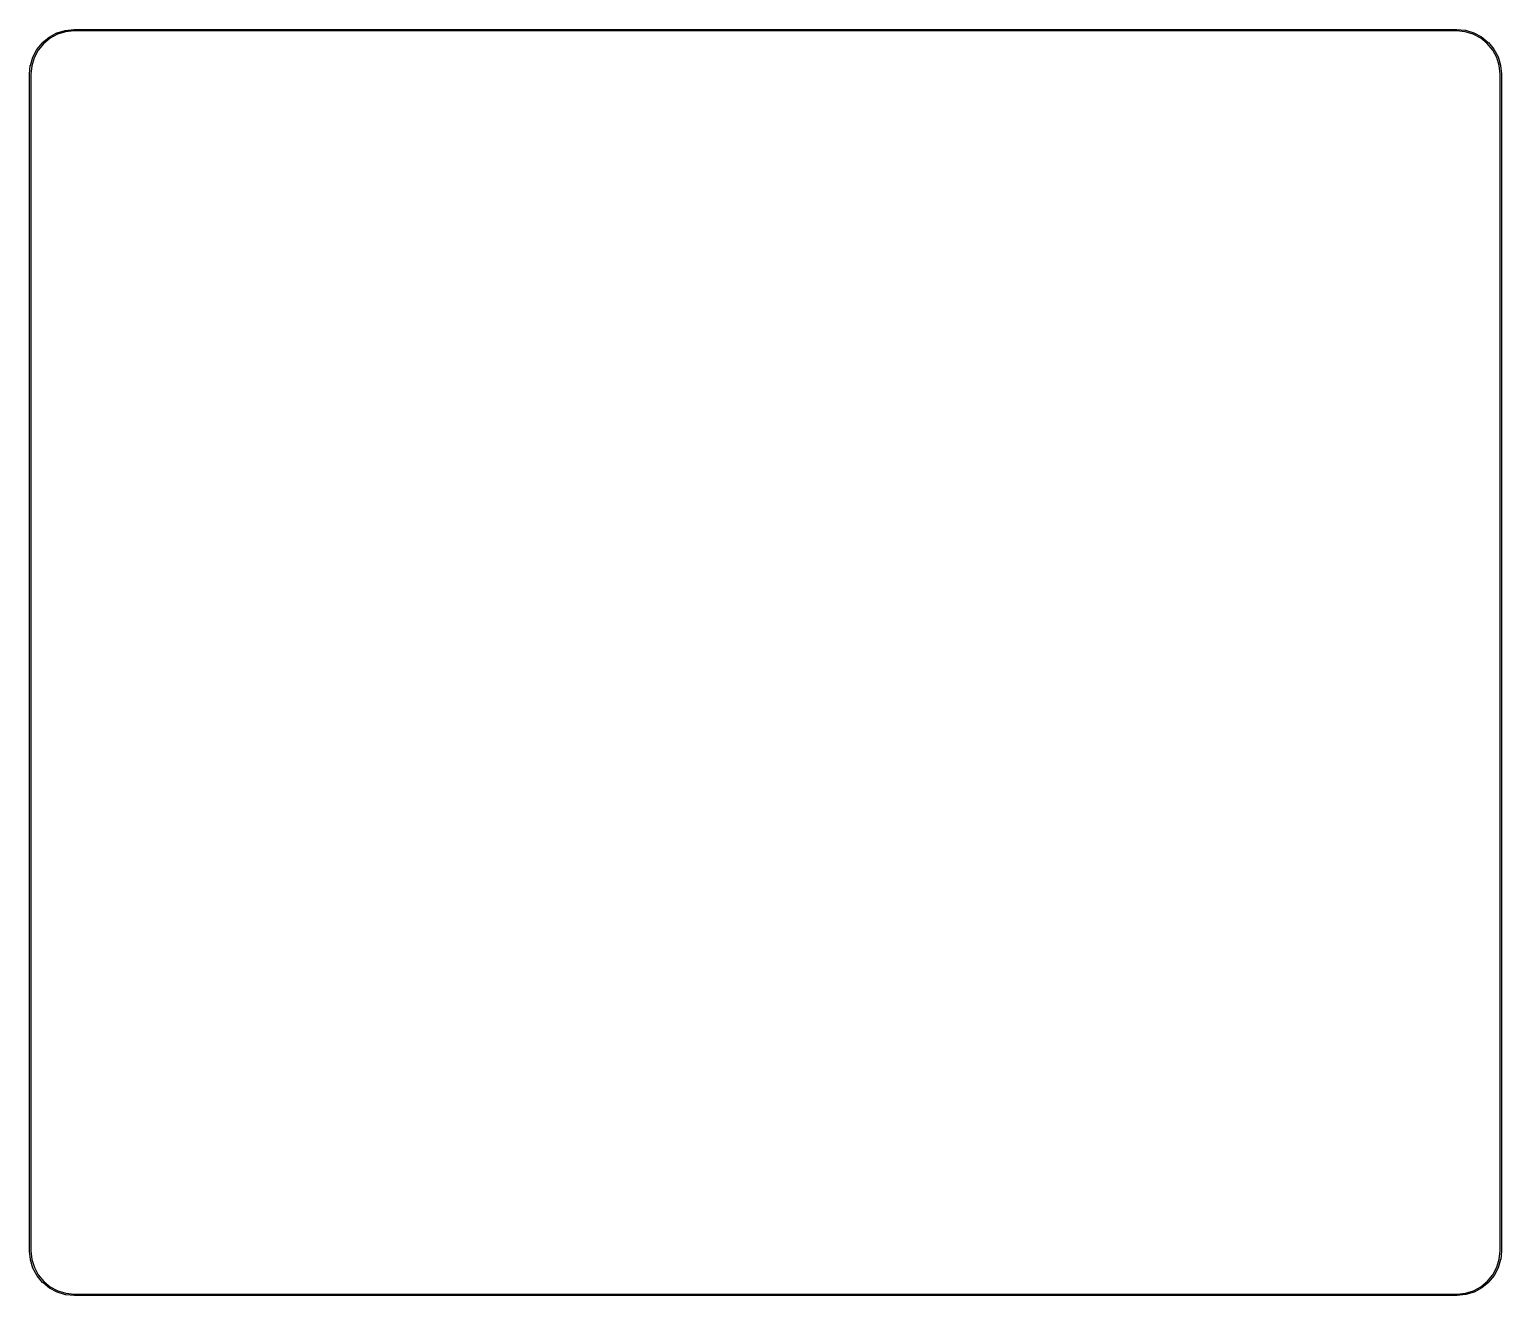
# Model space of a CAD drawing. Extents: x -19.61 to -15.67, y -0.71 to 2.68.
import ezdxf

# ---------------------------------------------------------------- set-up
doc = ezdxf.new("R2010")
doc.units = 0
doc.header["$MEASUREMENT"] = 0
doc.layers.add('BLACK', color=7, linetype='CONTINUOUS')

msp = doc.modelspace()

# ---------------------------------------------------------------- linework, layer by layer
at = {"layer": 'BLACK', "linetype": 'CONTINUOUS'}
for p, q in [((-19.5881, 2.62566), (-19.5735, 2.64352)), ((-19.5706, 2.64089), (-19.5849, 2.62332)), ((-19.5735, 2.64354), (-19.5734, 2.64367)), ((-19.5735, 2.64352), (-19.5735, 2.64354)), ((-19.5734, 2.64367), (-19.5733, 2.6438)), ((-19.5733, 2.6438), (-19.5555, 2.65849)), ((-19.5531, 2.65533), (-19.5706, 2.64089)), ((-19.5555, 2.65851), (-19.5553, 2.6586)), ((-19.5555, 2.65849), (-19.5555, 2.65851)), ((-19.5555, 2.65849), (-19.5555, 2.65849)), ((-19.5555, 2.65849), (-19.5555, 2.65849)), ((-19.5553, 2.6586), (-19.5552, 2.6587)), ((-19.5552, 2.6587), (-19.5349, 2.66967)), ((-19.5332, 2.66611), (-19.5531, 2.65533)), ((-19.5349, 2.66968), (-19.5347, 2.66975)), ((-19.5349, 2.66967), (-19.5349, 2.66968)), ((-19.5349, 2.66967), (-19.5349, 2.66967)), ((-19.5349, 2.66967), (-19.5349, 2.66967)), ((-19.5347, 2.66975), (-19.5345, 2.66982)), ((-19.5345, 2.66982), (-19.5125, 2.67663)), ((-19.5115, 2.67282), (-19.5332, 2.66611)), ((-19.5125, 2.67664), (-19.5123, 2.67667)), ((-19.5125, 2.67663), (-19.5125, 2.67664)), ((-19.5125, 2.67663), (-19.5125, 2.67663)), ((-19.5123, 2.67667), (-19.5121, 2.67671)), ((-19.5121, 2.67671), (-19.4892, 2.67912)), ((-19.4889, 2.67519), (-19.5115, 2.67282)), ((-19.4892, 2.67912), (-19.4892, 2.67912)), ((-19.4892, 2.67912), (-19.4891, 2.67912)), ((-19.4891, 2.67912), (-19.489, 2.67913)), ((-19.489, 2.67913), (-19.4883, 2.67913)), ((-19.4882, 2.6752), (-19.4889, 2.67519)), ((-19.4883, 2.67913), (-19.4883, 2.67913)), ((-19.4883, 2.67913), (-15.7873, 2.67913)), ((-15.7875, 2.6752), (-19.4882, 2.6752)), ((-15.7648, 2.67298), (-15.7875, 2.6752)), ((-15.7873, 2.67913), (-15.7872, 2.67912)), ((-15.7872, 2.67912), (-15.7872, 2.67912)), ((-15.7872, 2.67912), (-15.7643, 2.67688)), ((-15.7431, 2.66642), (-15.7648, 2.67298)), ((-15.7643, 2.67688), (-15.7643, 2.67688)), ((-15.7643, 2.67688), (-15.7643, 2.67687)), ((-15.7643, 2.67687), (-15.7642, 2.67687)), ((-15.7642, 2.67687), (-15.7641, 2.67684)), ((-15.7641, 2.67684), (-15.7639, 2.6768)), ((-15.7639, 2.6768), (-15.7418, 2.67014)), ((-15.7231, 2.65578), (-15.7431, 2.66642)), ((-15.7418, 2.67014), (-15.7418, 2.67013)), ((-15.7418, 2.67013), (-15.7416, 2.67006)), ((-15.7416, 2.67006), (-15.7415, 2.66999)), ((-15.7415, 2.66999), (-15.7211, 2.65917)), ((-15.7056, 2.64146), (-15.7231, 2.65578)), ((-15.7211, 2.65917), (-15.7211, 2.65917)), ((-15.7211, 2.65917), (-15.7211, 2.65917)), ((-15.7211, 2.65917), (-15.7211, 2.65916)), ((-15.7211, 2.65916), (-15.7209, 2.65906)), ((-15.7209, 2.65906), (-15.7208, 2.65896)), ((-15.7208, 2.65896), (-15.7029, 2.64439)), ((-15.6911, 2.624), (-15.7056, 2.64146)), ((-15.7029, 2.64439), (-15.7029, 2.64437)), ((-15.7029, 2.64437), (-15.7028, 2.64424)), ((-15.7028, 2.64424), (-15.7027, 2.64412)), ((-15.7027, 2.64412), (-15.688, 2.62636)), ((-19.6059, 2.58257), (-19.5993, 2.60463)), ((-19.5956, 2.60331), (-19.6021, 2.58161)), ((-19.5993, 2.60466), (-19.5992, 2.60482)), ((-19.5993, 2.60463), (-19.5993, 2.60466)), ((-19.5992, 2.60482), (-19.5991, 2.60499)), ((-19.5991, 2.60499), (-19.5883, 2.62534)), ((-19.5849, 2.62332), (-19.5956, 2.60331)), ((-19.5883, 2.62536), (-19.5882, 2.62551)), ((-19.5883, 2.62534), (-19.5883, 2.62536)), ((-19.5883, 2.62534), (-19.5883, 2.62534)), ((-19.5883, 2.62534), (-19.5883, 2.62534)), ((-19.5882, 2.62551), (-19.5881, 2.62566)), ((-15.6803, 2.60406), (-15.6911, 2.624)), ((-15.688, 2.62636), (-15.688, 2.62636)), ((-15.688, 2.62636), (-15.688, 2.62636)), ((-15.688, 2.62636), (-15.6879, 2.62634)), ((-15.6879, 2.62634), (-15.6879, 2.62619)), ((-15.6879, 2.62619), (-15.6878, 2.62604)), ((-15.6878, 2.62604), (-15.6768, 2.60576)), ((-15.6736, 2.58241), (-15.6803, 2.60406)), ((-15.6768, 2.60576), (-15.6768, 2.60576)), ((-15.6768, 2.60576), (-15.6768, 2.60576)), ((-15.6768, 2.60576), (-15.6768, 2.60574)), ((-15.6768, 2.60574), (-15.6767, 2.60557)), ((-15.6767, 2.60557), (-15.6766, 2.60541)), ((-15.6766, 2.60541), (-15.6698, 2.58339)), ((-19.6083, 2.55925), (-19.606, 2.58219)), ((-19.606, 2.58239), (-19.6059, 2.58257)), ((-19.606, 2.58222), (-19.606, 2.58239)), ((-19.606, 2.58219), (-19.606, 2.58222)), ((-19.606, 2.58219), (-19.606, 2.58219)), ((-19.606, 2.58219), (-19.606, 2.58219)), ((-19.6021, 2.58161), (-19.6043, 2.55896)), ((-15.6713, 2.55977), (-15.6736, 2.58241)), ((-15.6698, 2.58339), (-15.6698, 2.58336)), ((-15.6698, 2.58336), (-15.6698, 2.58319)), ((-15.6698, 2.58319), (-15.6697, 2.58301)), ((-15.6697, 2.58301), (-15.6673, 2.56009)), ((-19.6083, 2.55915), (-19.6083, 2.55925)), ((-19.6083, 2.55925), (-19.6083, 2.55925)), ((-19.6083, -0.590648), (-19.6083, 2.55915)), ((-19.6043, 2.55896), (-19.6043, -0.590544)), ((-15.6713, 2.55905), (-15.6713, 2.55977)), ((-15.6713, -0.590455), (-15.6713, 2.55905)), ((-15.6673, 2.56009), (-15.6673, 2.56006)), ((-15.6673, 2.56006), (-15.6673, 2.55997)), ((-15.6673, 2.55997), (-15.6673, 2.55989)), ((-15.6673, 2.55989), (-15.6673, 2.55915)), ((-15.6673, 2.55915), (-15.6673, 2.55915)), ((-15.6673, 2.55915), (-15.6673, -0.590648)), ((-19.6083, -0.590651), (-19.6083, -0.590648)), ((-19.6083, -0.591383), (-19.6083, -0.590651)), ((-19.6043, -0.590544), (-19.6043, -0.591269)), ((-15.6735, -0.613108), (-15.6713, -0.590455)), ((-15.6673, -0.590743), (-15.6696, -0.613684)), ((-15.6673, -0.590648), (-15.6673, -0.590743)), ((-15.6673, -0.590743), (-15.6673, -0.590743)), ((-19.6083, -0.591468), (-19.6083, -0.591383)), ((-19.6083, -0.591554), (-19.6083, -0.591468)), ((-19.6083, -0.591581), (-19.6083, -0.591554)), ((-19.6058, -0.614506), (-19.6083, -0.591581)), ((-19.6058, -0.614681), (-19.6058, -0.614506)), ((-19.6058, -0.614856), (-19.6058, -0.614681)), ((-19.6058, -0.614883), (-19.6058, -0.614856)), ((-19.599, -0.636903), (-19.6058, -0.614883)), ((-19.6043, -0.591269), (-19.6019, -0.613903)), ((-19.6019, -0.613903), (-19.5952, -0.635554)), ((-15.68, -0.634806), (-15.6735, -0.613108)), ((-15.6697, -0.614061), (-15.6763, -0.636128)), ((-15.6696, -0.613884), (-15.6697, -0.614061)), ((-15.6696, -0.613684), (-15.6696, -0.613684)), ((-15.6696, -0.613684), (-15.6696, -0.613685)), ((-15.6696, -0.613685), (-15.6696, -0.613712)), ((-15.6696, -0.613712), (-15.6696, -0.613884)), ((-19.5989, -0.637068), (-19.599, -0.636903)), ((-19.5988, -0.637233), (-19.5989, -0.637068)), ((-19.5988, -0.637257), (-19.5988, -0.637233)), ((-19.5878, -0.657534), (-19.5988, -0.637257)), ((-19.5988, -0.637257), (-19.5988, -0.637257)), ((-19.5988, -0.637257), (-19.5988, -0.637257)), ((-19.5952, -0.635554), (-19.5845, -0.655491)), ((-19.5877, -0.657682), (-19.5878, -0.657534)), ((-19.5876, -0.657831), (-19.5877, -0.657682)), ((-19.5876, -0.657852), (-19.5876, -0.657831)), ((-19.5729, -0.675614), (-19.5876, -0.657852)), ((-19.5845, -0.655491), (-19.57, -0.672955)), ((-15.705, -0.672382), (-15.6907, -0.654818)), ((-15.6875, -0.657157), (-15.7021, -0.67502)), ((-15.6907, -0.654818), (-15.68, -0.634806)), ((-15.6874, -0.657008), (-15.6875, -0.657157)), ((-15.6873, -0.656861), (-15.6874, -0.657008)), ((-15.6765, -0.636484), (-15.6873, -0.656837)), ((-15.6873, -0.656837), (-15.6873, -0.656861)), ((-15.6764, -0.636316), (-15.6765, -0.636484)), ((-15.6763, -0.636155), (-15.6764, -0.636316)), ((-15.6763, -0.636128), (-15.6763, -0.636128)), ((-15.6763, -0.636128), (-15.6763, -0.636129)), ((-15.6763, -0.636129), (-15.6763, -0.636155)), ((-19.5728, -0.67574), (-19.5729, -0.675614)), ((-19.5727, -0.675867), (-19.5728, -0.67574)), ((-19.5727, -0.675884), (-19.5727, -0.675867)), ((-19.5548, -0.690453), (-19.5727, -0.675884)), ((-19.5727, -0.675884), (-19.5727, -0.675884)), ((-19.5727, -0.675884), (-19.5727, -0.675884)), ((-19.57, -0.672955), (-19.5525, -0.68728)), ((-19.5546, -0.690552), (-19.5548, -0.690453)), ((-19.5545, -0.690653), (-19.5546, -0.690552)), ((-19.5545, -0.690666), (-19.5545, -0.690653)), ((-19.5341, -0.701488), (-19.5545, -0.690666)), ((-19.5545, -0.690666), (-19.5545, -0.690666)), ((-19.5525, -0.68728), (-19.5324, -0.697921)), ((-19.534, -0.701557), (-19.5341, -0.701488)), ((-19.5338, -0.701626), (-19.534, -0.701557)), ((-19.5338, -0.701634), (-19.5338, -0.701626)), ((-19.5117, -0.708296), (-19.5338, -0.701634)), ((-19.5338, -0.701634), (-19.5338, -0.701634)), ((-19.5338, -0.701634), (-19.5338, -0.701634)), ((-19.5324, -0.697921), (-19.5107, -0.704472)), ((-19.5115, -0.708332), (-19.5117, -0.708296)), ((-19.5113, -0.708368), (-19.5115, -0.708332)), ((-19.5113, -0.708371), (-19.5113, -0.708368)), ((-19.4884, -0.710621), (-19.5113, -0.708371)), ((-19.5113, -0.708371), (-19.5113, -0.708371)), ((-19.5113, -0.708371), (-19.5113, -0.708371)), ((-19.5107, -0.704472), (-19.4881, -0.706693)), ((-19.4881, -0.706693), (-15.7874, -0.706693)), ((-15.7874, -0.706693), (-15.7867, -0.70669)), ((-15.7867, -0.70669), (-15.764, -0.704311)), ((-15.7634, -0.708207), (-15.7864, -0.710616)), ((-15.764, -0.704311), (-15.7424, -0.697609)), ((-15.7633, -0.708171), (-15.7634, -0.708207)), ((-15.7631, -0.708137), (-15.7633, -0.708171)), ((-15.741, -0.701313), (-15.7631, -0.70813)), ((-15.7631, -0.70813), (-15.7631, -0.708137)), ((-15.7424, -0.697609), (-15.7225, -0.686829)), ((-15.7409, -0.701244), (-15.741, -0.701313)), ((-15.7407, -0.701177), (-15.7409, -0.701244)), ((-15.7204, -0.690201), (-15.7407, -0.701164)), ((-15.7407, -0.701164), (-15.7407, -0.701164)), ((-15.7407, -0.701164), (-15.7407, -0.701164)), ((-15.7407, -0.701164), (-15.7407, -0.701177)), ((-15.7225, -0.686829), (-15.705, -0.672382)), ((-15.7203, -0.690101), (-15.7204, -0.690201)), ((-15.7201, -0.690003), (-15.7203, -0.690101)), ((-15.7023, -0.675292), (-15.7201, -0.689986)), ((-15.7201, -0.689986), (-15.7201, -0.690003)), ((-15.7022, -0.675165), (-15.7023, -0.675292)), ((-15.7021, -0.675041), (-15.7022, -0.675165)), ((-15.7021, -0.67502), (-15.7021, -0.67502)), ((-15.7021, -0.67502), (-15.7021, -0.67502)), ((-15.7021, -0.67502), (-15.7021, -0.675041)), ((-19.4884, -0.710621), (-19.4884, -0.710621)), ((-19.4883, -0.71063), (-19.4884, -0.710621)), ((-15.7873, -0.71063), (-19.4883, -0.71063)), ((-15.7866, -0.710627), (-15.7873, -0.71063)), ((-15.7873, -0.71063), (-15.7873, -0.71063)), ((-15.7865, -0.710618), (-15.7866, -0.710627)), ((-15.7864, -0.710619), (-15.7865, -0.710618)), ((-15.7864, -0.710616), (-15.7864, -0.710619))]:
    msp.add_line(p, q, dxfattribs=at)

doc.saveas('drawing.dxf')
